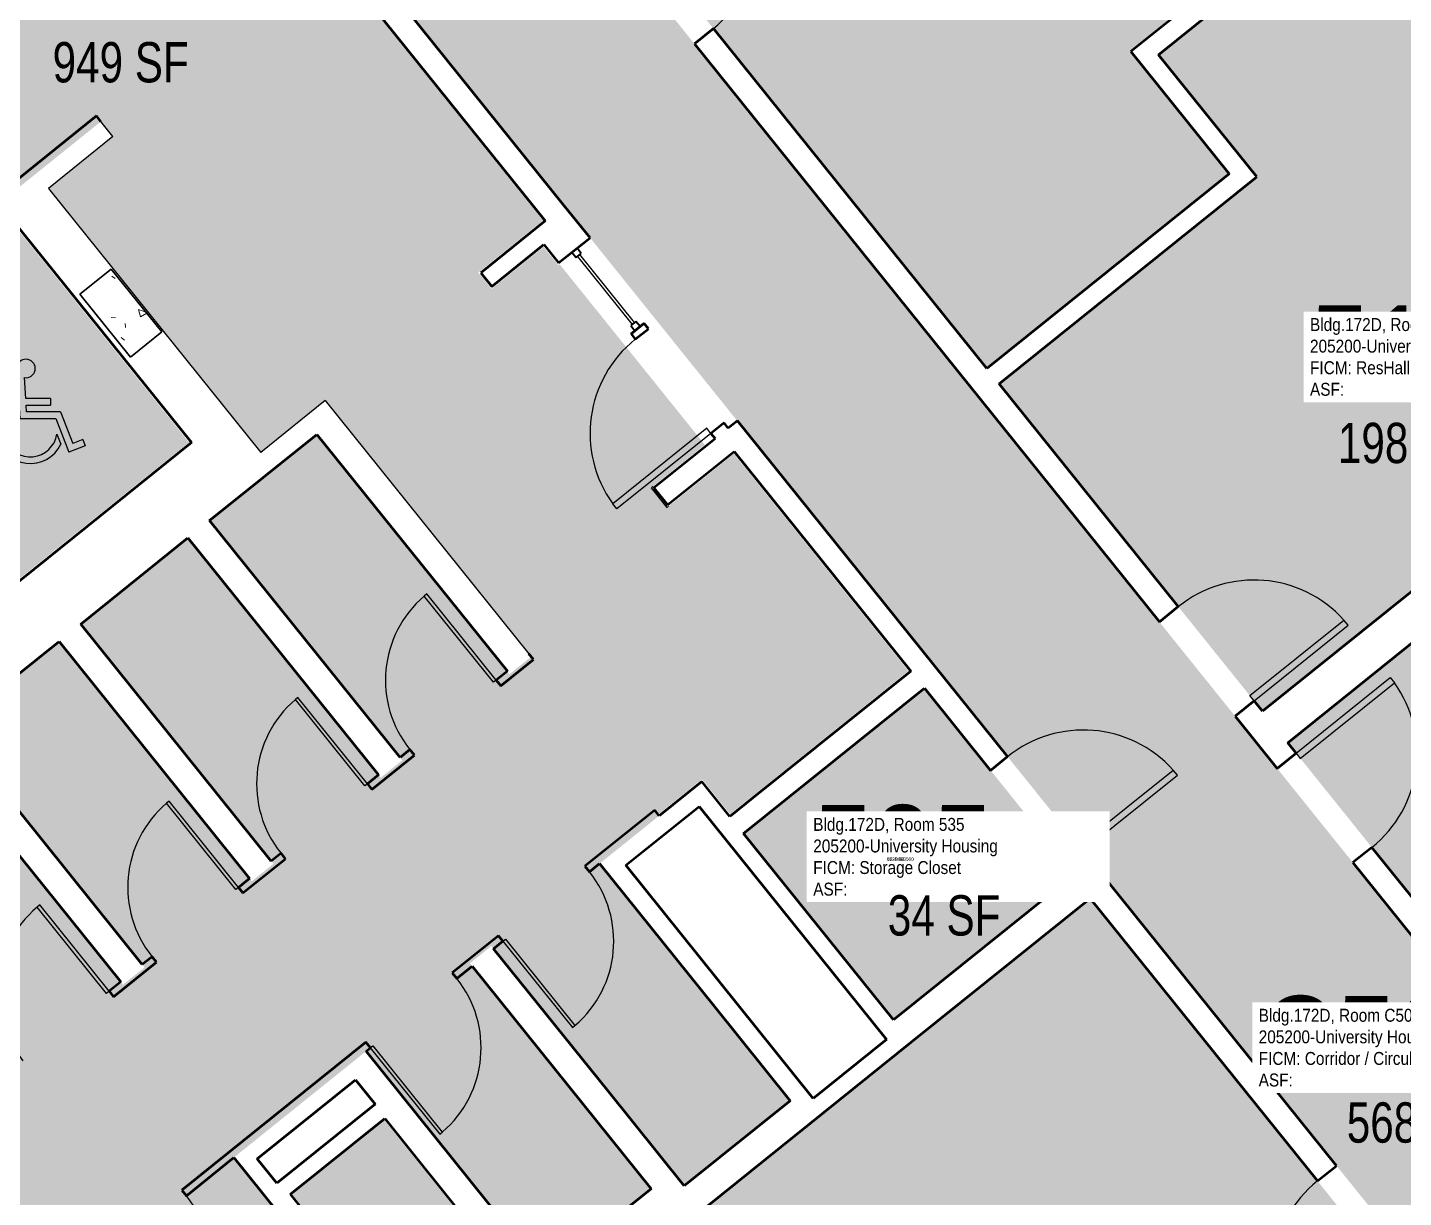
# Model space of a CAD drawing. Extents: x 69237155 to 69239788, y 27657308 to 27659623.
# Drawn here: x 69238760.2 to 69239170, y 27657978.9 to 27658327.5 of the extents above; entities that cross this region are included whole.
import ezdxf
from ezdxf.enums import TextEntityAlignment as Align

# ---------------------------------------------------------------- set-up
doc = ezdxf.new("R2010")
doc.units = 0
doc.header["$LTSCALE"] = 100
doc.header["$MEASUREMENT"] = 0
doc.layers.get('0').update_dxf_attribs({"linetype": 'CONTINUOUS'})
for name, color, linetype in [('A-COLS', 5, 'CONTINUOUS'), ('A-DOOR', 2, 'CONTINUOUS'), ('A-GLAZ', 1, 'CONTINUOUS'), ('A-IDEN-ICON', 4, 'CONTINUOUS'), ('A-IDEN-RNUM', 7, 'CONTINUOUS'), ('A-IDEN-SNUM', 4, 'CONTINUOUS'), ('A-IDEN-VNUM', 4, 'CONTINUOUS'), ('A-WALL', 5, 'CONTINUOUS'), ('AREA-TEXT', 3, 'CONTINUOUS'), ('Rooms-Category-Color', 7, 'CONTINUOUS'), ('Rooms-College-Color', 7, 'CONTINUOUS'), ('Rooms-Department-Color', 7, 'CONTINUOUS'), ('Rooms-Division-Color', 7, 'CONTINUOUS'), ('Rooms-Information', 7, 'CONTINUOUS')]:
    doc.layers.add(name, color=color, linetype=linetype)
doc.styles.add('CP_AREA', font='arial.ttf', dxfattribs={"height": 15})
doc.styles.add('CP_ROOMSNUMBER', font='arial.ttf', dxfattribs={"height": 1})
doc.styles.add('CP_ROOMVNUMBER', font='arial.ttf', dxfattribs={"width": 0.85, "height": 0.075})

# ---------------------------------------------------------------- blocks, each defined once
blk = doc.blocks.new('08_Single-Flush - 08 Door_Single-Flush  3_-0_ x 7_-0_-5934602-LEVEL 5')
at = {"layer": 'A-DOOR', "color": 7}
for p, q in [((16, -3.62), (16, -39.57)), ((18, -3.62), (16, -3.62)), ((18, -3.62), (18, -39.57)), ((18, -39.57), (16, -39.57))]:
    blk.add_line(p, q, dxfattribs=at)
at = {"layer": 'A-DOOR', "lineweight": 25}
blk.add_arc((18, -3.62), 36, 180, 266.8153, dxfattribs=at)
blk = doc.blocks.new('08_Single-Flush - 08 Door_Single-Flush  3_-0_ x 7_-0_-5934603-LEVEL 5')
at = {"layer": 'A-DOOR', "color": 7}
for p, q in [((16, 3.62), (16, 39.57)), ((18, 39.57), (16, 39.57)), ((18, 3.62), (18, 39.57)), ((18, 3.62), (16, 3.62))]:
    blk.add_line(p, q, dxfattribs=at)
at = {"layer": 'A-DOOR', "lineweight": 25}
blk.add_arc((18, 3.62), 36, 93.1847, 180, dxfattribs=at)
blk = doc.blocks.new('08_Single-Flush - 08 Door_Single-Flush  3_-0_ x 7_-0_ - 45 MIN-2697103-LEVEL 5')
at = {"layer": 'A-DOOR', "color": 7}
for p, q in [((16, 3.25), (16, 39.19)), ((18, 39.19), (16, 39.19)), ((18, 3.25), (18, 39.19)), ((18, 3.25), (16, 3.25))]:
    blk.add_line(p, q, dxfattribs=at)
at = {"layer": 'A-DOOR', "lineweight": 25}
blk.add_arc((18, 3.25), 36, 93.1847, 180, dxfattribs=at)
blk = doc.blocks.new('Panel Door - Panel Door_2_-9_ x 7_-8_-5160505-LEVEL 5')
at = {"layer": 'A-DOOR', "color": 7}
for p, q in [((15.5, 1.06), (15.5, 34.05)), ((16.5, 34.05), (15.5, 34.05)), ((16.5, 1.06), (16.5, 34.05)), ((16.5, 1.06), (15.5, 1.06))]:
    blk.add_line(p, q, dxfattribs=at)
at = {"layer": 'A-DOOR', "lineweight": 25}
blk.add_arc((16.5, 1.06), 33, 91.7365, 180, dxfattribs=at)
blk = doc.blocks.new('Panel Door2 - Panel Door_3_-2_ x 7_-8_-5162429-LEVEL 5')
at = {"layer": 'A-DOOR', "color": 7}
for p, q in [((18, 1.06), (18, 39.05)), ((19, 39.05), (18, 39.05)), ((19, 1.06), (19, 39.05)), ((19, 1.06), (18, 1.06))]:
    blk.add_line(p, q, dxfattribs=at)
at = {"layer": 'A-DOOR', "lineweight": 25}
blk.add_arc((19, 1.06), 38, 91.508, 180, dxfattribs=at)
blk = doc.blocks.new('08_Single-Flush - 08 Door_Single-Flush  3_-0_ x 7_-0_-3926541-LEVEL 5')
at = {"layer": 'A-DOOR', "color": 7}
for p, q in [((16, -2.5), (16, -38.44)), ((18, -2.5), (16, -2.5)), ((18, -2.5), (18, -38.44)), ((18, -38.44), (16, -38.44))]:
    blk.add_line(p, q, dxfattribs=at)
at = {"layer": 'A-DOOR', "lineweight": 25}
blk.add_arc((18, -2.5), 36, 180, 266.8153, dxfattribs=at)
blk = doc.blocks.new('CPHC')
for p, q in [((5.49, 8), (5.01, 15.77)), ((6.31, 11), (6.12, 14.1)), ((4.7, 9.57), (4.63, 10.7)), ((10, 11), (6.31, 11)), ((10, 11), (10, 10)), ((6.37, 10), (10, 10)), ((6.43, 9), (6.37, 10)), ((11.48, 9), (6.43, 9)), ((11.48, 9), (13.31, 4.28)), ((5.49, 8), (10.79, 8)), ((10.79, 8), (12.74, 2.99)), ((10.95, 5.66), (11.53, 4.17)), ((14.82, 4.87), (13.31, 4.28)), ((14.82, 4.87), (15.18, 3.93)), ((15.18, 3.93), (12.74, 2.99))]:
    blk.add_line(p, q)
for centre, radius, start, end in [((6.35, 15.46), 1.38, 260.2584, 166.6451), ((7, 6.3), 5, 118.3454, 334.8586), ((7, 6.3), 4, 125.1719, 350.8537)]:
    blk.add_arc(centre, radius, start, end)

msp = doc.modelspace()

# ---------------------------------------------------------------- hatches: boundary and pattern name
at = {"layer": 'A-COLS', "lineweight": 5}
h = msp.add_hatch(dxfattribs=at)
h.set_pattern_fill('FP_33', color=256, angle=-141.2064, style=0, pattern_type=2)
h.set_pattern_definition([(8.7926, (69237985.664, 27658391.618), (19.1336, -19.9578), [2.88, -31.68]), (313.7926, (69237985.664, 27658391.618), (15.0203, 25.2404), [2.304, -25.344]), (59.2446, (69237987.258, 27658389.955), (34.1538, 5.2826), [2.448, -26.924]), (4.9766, (69237990.722, 27658397.396), (26.6444, -31.7804), [4.32, -47.52]), (55.4286, (69237992.943, 27658394.75), (51.6444, 4.4975), [3.671, -40.386]), (309.9766, (69237990.722, 27658397.396), (51.6446, 4.4973), [3.456, -38.016]), (339.7926, (69237992.347, 27658393.422), (7.05886, -26.73164), [2.88, -31.68]), (284.7926, (69237992.347, 27658393.422), (25.3738, 14.7938), [2.304, -25.344]), (30.2446, (69237992.935, 27658391.194), (32.43265, -11.9379), [2.448, -26.924]), (356.2926, (69237985.664, 27658391.618), (8.7723, 9.30925), [1.267, -23.77, 1.267, -24.461, -25.44]), (356.2926, (69237985.664, 27658391.618), (8.7723, 9.30925), [-50.765, 1.267, -24.173]), (326.2926, (69237985.664, 27658391.618), (17.5771, 4.73931), [1.267, -13.402, 1.267, -23.194, -9.696]), (326.2926, (69237985.664, 27658391.618), (17.5771, 4.73931), [-39.13, 1.267, -8.429]), (286.2926, (69237979.221, 27658397.259), (14.85177, -14.15592), [1.267, -8.333, 1.267, -28.685, -39.744]), (286.2926, (69237979.221, 27658397.259), (14.85177, -14.15592), [-39.552, 1.267, -38.477]), (276.2926, (69237976.332, 27658399.789), (19.38083, -11.8612), [1.267, -11.213, 1.267, -18.624, -28.224]), (276.2926, (69237976.332, 27658399.789), (19.38083, -11.8612), [-32.371, 1.267, -26.957])])
h.paths.add_polyline_path([(69238790.85, 27658229.26), (69238800.2, 27658236.78), (69238785.17, 27658255.49), (69238775.81, 27658247.97), (69238780.2, 27658242.51)], flags=0)
at = {"layer": 'Rooms-Category-Color', "true_color": 0xadadad}
for points in [[(69239572.1, 27657555.24), (69239574.29, 27657557), (69239518.15, 27657626.85), (69239434.3, 27657731.16), (69239326, 27657865.88), (69239322.04, 27657870.81), (69239238.22, 27657975.07), (69239126.13, 27658114.51), (69239042.12, 27658219.02), (69238933.79, 27658353.78), (69238929.83, 27658358.71), (69238835.31, 27658476.3), (69238832.61, 27658479.66), (69238832.61, 27658479.66), (69238784.64, 27658539.33), (69238778.04, 27658547.54), (69238726.67, 27658611.45), (69238679.62, 27658573.62), (69238751.24, 27658484.51), (69238754.73, 27658480.18), (69238754.68, 27658480.14), (69238819.85, 27658399.06), (69238848.72, 27658363.15), (69238920.07, 27658274.38), (69238920.07, 27658274.38), (69238928.1, 27658264.39), (69238971.25, 27658210.71), (69238971.61, 27658210.27), (69238973.69, 27658207.77), (69239030.39, 27658137.24), (69239077.03, 27658079.22), (69239079.1, 27658076.63), (69239079.73, 27658075.85), (69239176.95, 27657954.9), (69239275.39, 27657832.43), (69239471.26, 27657588.76), (69239475.05, 27657584.05), (69239511.34, 27657538.91), (69239511.31, 27657538.89), (69239517.05, 27657531.74), (69239527.18, 27657519.14), (69239527.69, 27657519.54)], [(69238751.33, 27658274.73), (69238782.07, 27658299.44), (69238785.67, 27658294.96), (69238766.48, 27658279.53), (69238826.74, 27658204.56), (69238829.72, 27658200.86), (69238848.91, 27658216.29), (69238910.23, 27658140), (69238903.8, 27658134.83), (69238868.95, 27658178.19), (69238846.4, 27658206.25), (69238828.74, 27658192.06), (69238827.84, 27658191.33), (69238814.44, 27658180.56), (69238837, 27658152.5), (69238871.85, 27658109.14), (69238865.42, 27658103.97), (69238830.57, 27658147.33), (69238808.01, 27658175.39), (69238776.06, 27658149.7), (69238798.61, 27658121.64), (69238833.46, 27658078.29), (69238827.03, 27658073.12), (69238792.18, 27658116.48), (69238769.62, 27658144.53), (69238737.67, 27658118.85), (69238760.22, 27658090.79), (69238795.07, 27658047.43), (69238788.64, 27658042.26), (69238753.79, 27658085.62), (69238731.24, 27658113.68), (69238699.28, 27658087.99), (69238721.84, 27658059.93), (69238756.03, 27658017.41), (69238736.8, 27658001.95), (69238774.9, 27657954.56), (69238774.9, 27657954.56), (69238828.88, 27657887.4), (69238879.1, 27657927.76), (69238907.94, 27657950.95), (69238866.59, 27658002.39), (69238838.53, 27657979.83), (69238853.57, 27657961.13), (69238848.7, 27657957.21), (69238821.69, 27657990.81), (69238861.05, 27658022.44), (69238891.82, 27657984.17), (69238891.82, 27657984.17), (69238914.37, 27657956.11), (69238945.94, 27657981.49), (69238923.38, 27658009.55), (69238891.95, 27658048.65), (69238898.38, 27658053.81), (69238933.27, 27658010.41), (69238933.27, 27658010.41), (69238955.83, 27657982.35), (69238987.39, 27658007.72), (69238964.83, 27658035.78), (69238964.84, 27658035.78), (69238930.61, 27658078.36), (69238948.35, 27658092.61), (69238948.03, 27658093), (69238961.09, 27658103.5), (69238969.46, 27658093.08), (69239022.58, 27658135.77), (69238970.59, 27658200.47), (69238950.73, 27658184.5), (69238946.03, 27658190.35), (69238961.94, 27658203.14), (69238918.71, 27658256.92), (69238918.32, 27658256.61), (69238913.93, 27658262.07), (69238898.41, 27658249.59), (69238894.49, 27658254.46), (69238913.76, 27658269.96), (69238850.26, 27658348.96), (69238831.03, 27658333.5), (69238827.12, 27658338.37), (69238846.69, 27658354.1), (69238810.58, 27658399.02), (69238791.16, 27658383.41), (69238787.56, 27658387.89), (69238787.37, 27658387.73), (69238787.25, 27658388.28), (69238806.33, 27658403.61), (69238748.84, 27658475.13), (69238729.57, 27658459.63), (69238725.92, 27658464.08), (69238725.97, 27658464.11), (69238746.22, 27658480.39), (69238682.04, 27658560.23), (69238615.47, 27658506.71), (69238633.04, 27658484.85), (69238683.24, 27658422.39), (69238664.05, 27658406.96), (69238720.2, 27658337.11), (69238739.39, 27658352.54), (69238743.31, 27658347.67), (69238712.59, 27658322.97), (69238710.94, 27658325.02), (69238655.73, 27658393.71), (69238627.67, 27658371.15), (69238685.19, 27658299.59), (69238680.32, 27658295.68), (69238622.8, 27658367.24), (69238589.68, 27658340.61), (69238647.2, 27658269.05), (69238642.33, 27658265.13), (69238584.81, 27658336.69), (69238551.68, 27658310.07), (69238609.2, 27658238.51), (69238604.33, 27658234.59), (69238546.81, 27658306.15), (69238513.69, 27658279.53), (69238571.21, 27658207.97), (69238571.21, 27658207.97), (69238608.64, 27658161.4), (69238608.64, 27658161.4), (69238666.28, 27658089.68), (69238699.41, 27658116.31), (69238641.77, 27658188.02), (69238646.64, 27658191.94), (69238704.28, 27658120.23), (69238737.4, 27658146.85), (69238679.76, 27658218.56), (69238684.63, 27658222.48), (69238742.27, 27658150.77), (69238808.31, 27658203.85), (69238752.98, 27658272.69)]]:
    msp.add_hatch(color=253, dxfattribs=at).paths.add_polyline_path(points)
at = {"layer": 'Rooms-Category-Color', "true_color": 0x728ef3}
for points in [[(69239087.57, 27658481.73), (69239078.67, 27658474.58), (69239080.78, 27658471.94), (69239062.08, 27658456.9), (69239059.96, 27658459.54), (69238954.73, 27658374.95), (69238956.85, 27658372.32), (69238939.44, 27658358.33), (69239045.93, 27658225.86), (69239118.08, 27658283.85), (69239088.8, 27658320.27), (69239166.9, 27658383.04)], [(69239269.57, 27658237.51), (69239278.26, 27658244.5), (69239170.58, 27658378.46), (69239097.06, 27658319.37), (69239126.34, 27658282.95), (69239049.61, 27658221.28), (69239128.02, 27658123.73), (69239269.57, 27658237.51)], [(69239285.78, 27658235.15), (69239277.09, 27658228.16), (69239277.09, 27658228.16), (69239135.54, 27658114.38), (69239242.03, 27657981.9), (69239314.17, 27658039.89), (69239285.29, 27658075.82), (69239363.39, 27658138.6)], [(69239018.1, 27658031.77), (69239072, 27658075.09), (69239027.36, 27658130.63), (69238973.46, 27658087.31)], [(69239018.71, 27657831.47), (69239169.46, 27657952.65), (69239076.74, 27658068), (69239023.48, 27658025.19), (69239023.43, 27658025.15), (69239021.38, 27658023.5), (69238995.47, 27658002.67), (69238953.76, 27657969.14), (69238954.19, 27657968.61), (69238935.48, 27657953.57), (69238935.05, 27657954.1), (69238925.99, 27657946.82)]]:
    msp.add_hatch(color=171, dxfattribs=at).paths.add_polyline_path(points)
at = {"layer": 'Rooms-College-Color', "true_color": 0xadadad}
for points in [[(69239572.1, 27657555.24), (69239574.29, 27657557), (69239518.15, 27657626.85), (69239434.3, 27657731.16), (69239326, 27657865.88), (69239322.04, 27657870.81), (69239238.22, 27657975.07), (69239126.13, 27658114.51), (69239042.12, 27658219.02), (69238933.79, 27658353.78), (69238929.83, 27658358.71), (69238835.31, 27658476.3), (69238832.61, 27658479.66), (69238832.61, 27658479.66), (69238784.64, 27658539.33), (69238778.04, 27658547.54), (69238726.67, 27658611.45), (69238679.62, 27658573.62), (69238751.24, 27658484.51), (69238754.73, 27658480.18), (69238754.68, 27658480.14), (69238819.85, 27658399.06), (69238848.72, 27658363.15), (69238920.07, 27658274.38), (69238920.07, 27658274.38), (69238928.1, 27658264.39), (69238971.25, 27658210.71), (69238971.61, 27658210.27), (69238973.69, 27658207.77), (69239030.39, 27658137.24), (69239077.03, 27658079.22), (69239079.1, 27658076.63), (69239079.73, 27658075.85), (69239176.95, 27657954.9), (69239275.39, 27657832.43), (69239471.26, 27657588.76), (69239475.05, 27657584.05), (69239511.34, 27657538.91), (69239511.31, 27657538.89), (69239517.05, 27657531.74), (69239527.18, 27657519.14), (69239527.69, 27657519.54)], [(69238751.33, 27658274.73), (69238782.07, 27658299.44), (69238785.67, 27658294.96), (69238766.48, 27658279.53), (69238826.74, 27658204.56), (69238829.72, 27658200.86), (69238848.91, 27658216.29), (69238910.23, 27658140), (69238903.8, 27658134.83), (69238868.95, 27658178.19), (69238846.4, 27658206.25), (69238828.74, 27658192.06), (69238827.84, 27658191.33), (69238814.44, 27658180.56), (69238837, 27658152.5), (69238871.85, 27658109.14), (69238865.42, 27658103.97), (69238830.57, 27658147.33), (69238808.01, 27658175.39), (69238776.06, 27658149.7), (69238798.61, 27658121.64), (69238833.46, 27658078.29), (69238827.03, 27658073.12), (69238792.18, 27658116.48), (69238769.62, 27658144.53), (69238737.67, 27658118.85), (69238760.22, 27658090.79), (69238795.07, 27658047.43), (69238788.64, 27658042.26), (69238753.79, 27658085.62), (69238731.24, 27658113.68), (69238699.28, 27658087.99), (69238721.84, 27658059.93), (69238756.03, 27658017.41), (69238736.8, 27658001.95), (69238774.9, 27657954.56), (69238774.9, 27657954.56), (69238828.88, 27657887.4), (69238879.1, 27657927.76), (69238907.94, 27657950.95), (69238866.59, 27658002.39), (69238838.53, 27657979.83), (69238853.57, 27657961.13), (69238848.7, 27657957.21), (69238821.69, 27657990.81), (69238861.05, 27658022.44), (69238891.82, 27657984.17), (69238891.82, 27657984.17), (69238914.37, 27657956.11), (69238945.94, 27657981.49), (69238923.38, 27658009.55), (69238891.95, 27658048.65), (69238898.38, 27658053.81), (69238933.27, 27658010.41), (69238933.27, 27658010.41), (69238955.83, 27657982.35), (69238987.39, 27658007.72), (69238964.83, 27658035.78), (69238964.84, 27658035.78), (69238930.61, 27658078.36), (69238948.35, 27658092.61), (69238948.03, 27658093), (69238961.09, 27658103.5), (69238969.46, 27658093.08), (69239022.58, 27658135.77), (69238970.59, 27658200.47), (69238950.73, 27658184.5), (69238946.03, 27658190.35), (69238961.94, 27658203.14), (69238918.71, 27658256.92), (69238918.32, 27658256.61), (69238913.93, 27658262.07), (69238898.41, 27658249.59), (69238894.49, 27658254.46), (69238913.76, 27658269.96), (69238850.26, 27658348.96), (69238831.03, 27658333.5), (69238827.12, 27658338.37), (69238846.69, 27658354.1), (69238810.58, 27658399.02), (69238791.16, 27658383.41), (69238787.56, 27658387.89), (69238787.37, 27658387.73), (69238787.25, 27658388.28), (69238806.33, 27658403.61), (69238748.84, 27658475.13), (69238729.57, 27658459.63), (69238725.92, 27658464.08), (69238725.97, 27658464.11), (69238746.22, 27658480.39), (69238682.04, 27658560.23), (69238615.47, 27658506.71), (69238633.04, 27658484.85), (69238683.24, 27658422.39), (69238664.05, 27658406.96), (69238720.2, 27658337.11), (69238739.39, 27658352.54), (69238743.31, 27658347.67), (69238712.59, 27658322.97), (69238710.94, 27658325.02), (69238655.73, 27658393.71), (69238627.67, 27658371.15), (69238685.19, 27658299.59), (69238680.32, 27658295.68), (69238622.8, 27658367.24), (69238589.68, 27658340.61), (69238647.2, 27658269.05), (69238642.33, 27658265.13), (69238584.81, 27658336.69), (69238551.68, 27658310.07), (69238609.2, 27658238.51), (69238604.33, 27658234.59), (69238546.81, 27658306.15), (69238513.69, 27658279.53), (69238571.21, 27658207.97), (69238571.21, 27658207.97), (69238608.64, 27658161.4), (69238608.64, 27658161.4), (69238666.28, 27658089.68), (69238699.41, 27658116.31), (69238641.77, 27658188.02), (69238646.64, 27658191.94), (69238704.28, 27658120.23), (69238737.4, 27658146.85), (69238679.76, 27658218.56), (69238684.63, 27658222.48), (69238742.27, 27658150.77), (69238808.31, 27658203.85), (69238752.98, 27658272.69)], [(69239087.57, 27658481.73), (69239078.67, 27658474.58), (69239080.78, 27658471.94), (69239062.08, 27658456.9), (69239059.96, 27658459.54), (69238954.73, 27658374.95), (69238956.85, 27658372.32), (69238939.44, 27658358.33), (69239045.93, 27658225.86), (69239118.08, 27658283.85), (69239088.8, 27658320.27), (69239166.9, 27658383.04)], [(69239269.57, 27658237.51), (69239278.26, 27658244.5), (69239170.58, 27658378.46), (69239097.06, 27658319.37), (69239126.34, 27658282.95), (69239049.61, 27658221.28), (69239128.02, 27658123.73), (69239269.57, 27658237.51)], [(69239285.78, 27658235.15), (69239277.09, 27658228.16), (69239277.09, 27658228.16), (69239135.54, 27658114.38), (69239242.03, 27657981.9), (69239314.17, 27658039.89), (69239285.29, 27658075.82), (69239363.39, 27658138.6)], [(69239018.1, 27658031.77), (69239072, 27658075.09), (69239027.36, 27658130.63), (69238973.46, 27658087.31)], [(69239018.71, 27657831.47), (69239169.46, 27657952.65), (69239076.74, 27658068), (69239023.48, 27658025.19), (69239023.43, 27658025.15), (69239021.38, 27658023.5), (69238995.47, 27658002.67), (69238953.76, 27657969.14), (69238954.19, 27657968.61), (69238935.48, 27657953.57), (69238935.05, 27657954.1), (69238925.99, 27657946.82)]]:
    msp.add_hatch(color=253, dxfattribs=at).paths.add_polyline_path(points)
at = {"layer": 'Rooms-Department-Color', "true_color": 0xacacac}
for points in [[(69239572.1, 27657555.24), (69239574.29, 27657557), (69239518.15, 27657626.85), (69239434.3, 27657731.16), (69239326, 27657865.88), (69239322.04, 27657870.81), (69239238.22, 27657975.07), (69239126.13, 27658114.51), (69239042.12, 27658219.02), (69238933.79, 27658353.78), (69238929.83, 27658358.71), (69238835.31, 27658476.3), (69238832.61, 27658479.66), (69238832.61, 27658479.66), (69238784.64, 27658539.33), (69238778.04, 27658547.54), (69238726.67, 27658611.45), (69238679.62, 27658573.62), (69238751.24, 27658484.51), (69238754.73, 27658480.18), (69238754.68, 27658480.14), (69238819.85, 27658399.06), (69238848.72, 27658363.15), (69238920.07, 27658274.38), (69238920.07, 27658274.38), (69238928.1, 27658264.39), (69238971.25, 27658210.71), (69238971.61, 27658210.27), (69238973.69, 27658207.77), (69239030.39, 27658137.24), (69239077.03, 27658079.22), (69239079.1, 27658076.63), (69239079.73, 27658075.85), (69239176.95, 27657954.9), (69239275.39, 27657832.43), (69239471.26, 27657588.76), (69239475.05, 27657584.05), (69239511.34, 27657538.91), (69239511.31, 27657538.89), (69239517.05, 27657531.74), (69239527.18, 27657519.14), (69239527.69, 27657519.54)], [(69238751.33, 27658274.73), (69238782.07, 27658299.44), (69238785.67, 27658294.96), (69238766.48, 27658279.53), (69238826.74, 27658204.56), (69238829.72, 27658200.86), (69238848.91, 27658216.29), (69238910.23, 27658140), (69238903.8, 27658134.83), (69238868.95, 27658178.19), (69238846.4, 27658206.25), (69238828.74, 27658192.06), (69238827.84, 27658191.33), (69238814.44, 27658180.56), (69238837, 27658152.5), (69238871.85, 27658109.14), (69238865.42, 27658103.97), (69238830.57, 27658147.33), (69238808.01, 27658175.39), (69238776.06, 27658149.7), (69238798.61, 27658121.64), (69238833.46, 27658078.29), (69238827.03, 27658073.12), (69238792.18, 27658116.48), (69238769.62, 27658144.53), (69238737.67, 27658118.85), (69238760.22, 27658090.79), (69238795.07, 27658047.43), (69238788.64, 27658042.26), (69238753.79, 27658085.62), (69238731.24, 27658113.68), (69238699.28, 27658087.99), (69238721.84, 27658059.93), (69238756.03, 27658017.41), (69238736.8, 27658001.95), (69238774.9, 27657954.56), (69238774.9, 27657954.56), (69238828.88, 27657887.4), (69238879.1, 27657927.76), (69238907.94, 27657950.95), (69238866.59, 27658002.39), (69238838.53, 27657979.83), (69238853.57, 27657961.13), (69238848.7, 27657957.21), (69238821.69, 27657990.81), (69238861.05, 27658022.44), (69238891.82, 27657984.17), (69238891.82, 27657984.17), (69238914.37, 27657956.11), (69238945.94, 27657981.49), (69238923.38, 27658009.55), (69238891.95, 27658048.65), (69238898.38, 27658053.81), (69238933.27, 27658010.41), (69238933.27, 27658010.41), (69238955.83, 27657982.35), (69238987.39, 27658007.72), (69238964.83, 27658035.78), (69238964.84, 27658035.78), (69238930.61, 27658078.36), (69238948.35, 27658092.61), (69238948.03, 27658093), (69238961.09, 27658103.5), (69238969.46, 27658093.08), (69239022.58, 27658135.77), (69238970.59, 27658200.47), (69238950.73, 27658184.5), (69238946.03, 27658190.35), (69238961.94, 27658203.14), (69238918.71, 27658256.92), (69238918.32, 27658256.61), (69238913.93, 27658262.07), (69238898.41, 27658249.59), (69238894.49, 27658254.46), (69238913.76, 27658269.96), (69238850.26, 27658348.96), (69238831.03, 27658333.5), (69238827.12, 27658338.37), (69238846.69, 27658354.1), (69238810.58, 27658399.02), (69238791.16, 27658383.41), (69238787.56, 27658387.89), (69238787.37, 27658387.73), (69238787.25, 27658388.28), (69238806.33, 27658403.61), (69238748.84, 27658475.13), (69238729.57, 27658459.63), (69238725.92, 27658464.08), (69238725.97, 27658464.11), (69238746.22, 27658480.39), (69238682.04, 27658560.23), (69238615.47, 27658506.71), (69238633.04, 27658484.85), (69238683.24, 27658422.39), (69238664.05, 27658406.96), (69238720.2, 27658337.11), (69238739.39, 27658352.54), (69238743.31, 27658347.67), (69238712.59, 27658322.97), (69238710.94, 27658325.02), (69238655.73, 27658393.71), (69238627.67, 27658371.15), (69238685.19, 27658299.59), (69238680.32, 27658295.68), (69238622.8, 27658367.24), (69238589.68, 27658340.61), (69238647.2, 27658269.05), (69238642.33, 27658265.13), (69238584.81, 27658336.69), (69238551.68, 27658310.07), (69238609.2, 27658238.51), (69238604.33, 27658234.59), (69238546.81, 27658306.15), (69238513.69, 27658279.53), (69238571.21, 27658207.97), (69238571.21, 27658207.97), (69238608.64, 27658161.4), (69238608.64, 27658161.4), (69238666.28, 27658089.68), (69238699.41, 27658116.31), (69238641.77, 27658188.02), (69238646.64, 27658191.94), (69238704.28, 27658120.23), (69238737.4, 27658146.85), (69238679.76, 27658218.56), (69238684.63, 27658222.48), (69238742.27, 27658150.77), (69238808.31, 27658203.85), (69238752.98, 27658272.69)]]:
    msp.add_hatch(color=253, dxfattribs=at).paths.add_polyline_path(points)
at = {"layer": 'Rooms-Department-Color', "true_color": 0x604aed}
for points in [[(69239087.57, 27658481.73), (69239078.67, 27658474.58), (69239080.78, 27658471.94), (69239062.08, 27658456.9), (69239059.96, 27658459.54), (69238954.73, 27658374.95), (69238956.85, 27658372.32), (69238939.44, 27658358.33), (69239045.93, 27658225.86), (69239118.08, 27658283.85), (69239088.8, 27658320.27), (69239166.9, 27658383.04)], [(69239269.57, 27658237.51), (69239278.26, 27658244.5), (69239170.58, 27658378.46), (69239097.06, 27658319.37), (69239126.34, 27658282.95), (69239049.61, 27658221.28), (69239128.02, 27658123.73), (69239269.57, 27658237.51)], [(69239285.78, 27658235.15), (69239277.09, 27658228.16), (69239277.09, 27658228.16), (69239135.54, 27658114.38), (69239242.03, 27657981.9), (69239314.17, 27658039.89), (69239285.29, 27658075.82), (69239363.39, 27658138.6)], [(69239018.1, 27658031.77), (69239072, 27658075.09), (69239027.36, 27658130.63), (69238973.46, 27658087.31)], [(69239018.71, 27657831.47), (69239169.46, 27657952.65), (69239076.74, 27658068), (69239023.48, 27658025.19), (69239023.43, 27658025.15), (69239021.38, 27658023.5), (69238995.47, 27658002.67), (69238953.76, 27657969.14), (69238954.19, 27657968.61), (69238935.48, 27657953.57), (69238935.05, 27657954.1), (69238925.99, 27657946.82)]]:
    msp.add_hatch(color=173, dxfattribs=at).paths.add_polyline_path(points)
at = {"layer": 'Rooms-Division-Color', "true_color": 0xadadad}
for points in [[(69239572.1, 27657555.24), (69239574.29, 27657557), (69239518.15, 27657626.85), (69239434.3, 27657731.16), (69239326, 27657865.88), (69239322.04, 27657870.81), (69239238.22, 27657975.07), (69239126.13, 27658114.51), (69239042.12, 27658219.02), (69238933.79, 27658353.78), (69238929.83, 27658358.71), (69238835.31, 27658476.3), (69238832.61, 27658479.66), (69238832.61, 27658479.66), (69238784.64, 27658539.33), (69238778.04, 27658547.54), (69238726.67, 27658611.45), (69238679.62, 27658573.62), (69238751.24, 27658484.51), (69238754.73, 27658480.18), (69238754.68, 27658480.14), (69238819.85, 27658399.06), (69238848.72, 27658363.15), (69238920.07, 27658274.38), (69238920.07, 27658274.38), (69238928.1, 27658264.39), (69238971.25, 27658210.71), (69238971.61, 27658210.27), (69238973.69, 27658207.77), (69239030.39, 27658137.24), (69239077.03, 27658079.22), (69239079.1, 27658076.63), (69239079.73, 27658075.85), (69239176.95, 27657954.9), (69239275.39, 27657832.43), (69239471.26, 27657588.76), (69239475.05, 27657584.05), (69239511.34, 27657538.91), (69239511.31, 27657538.89), (69239517.05, 27657531.74), (69239527.18, 27657519.14), (69239527.69, 27657519.54)], [(69238751.33, 27658274.73), (69238782.07, 27658299.44), (69238785.67, 27658294.96), (69238766.48, 27658279.53), (69238826.74, 27658204.56), (69238829.72, 27658200.86), (69238848.91, 27658216.29), (69238910.23, 27658140), (69238903.8, 27658134.83), (69238868.95, 27658178.19), (69238846.4, 27658206.25), (69238828.74, 27658192.06), (69238827.84, 27658191.33), (69238814.44, 27658180.56), (69238837, 27658152.5), (69238871.85, 27658109.14), (69238865.42, 27658103.97), (69238830.57, 27658147.33), (69238808.01, 27658175.39), (69238776.06, 27658149.7), (69238798.61, 27658121.64), (69238833.46, 27658078.29), (69238827.03, 27658073.12), (69238792.18, 27658116.48), (69238769.62, 27658144.53), (69238737.67, 27658118.85), (69238760.22, 27658090.79), (69238795.07, 27658047.43), (69238788.64, 27658042.26), (69238753.79, 27658085.62), (69238731.24, 27658113.68), (69238699.28, 27658087.99), (69238721.84, 27658059.93), (69238756.03, 27658017.41), (69238736.8, 27658001.95), (69238774.9, 27657954.56), (69238774.9, 27657954.56), (69238828.88, 27657887.4), (69238879.1, 27657927.76), (69238907.94, 27657950.95), (69238866.59, 27658002.39), (69238838.53, 27657979.83), (69238853.57, 27657961.13), (69238848.7, 27657957.21), (69238821.69, 27657990.81), (69238861.05, 27658022.44), (69238891.82, 27657984.17), (69238891.82, 27657984.17), (69238914.37, 27657956.11), (69238945.94, 27657981.49), (69238923.38, 27658009.55), (69238891.95, 27658048.65), (69238898.38, 27658053.81), (69238933.27, 27658010.41), (69238933.27, 27658010.41), (69238955.83, 27657982.35), (69238987.39, 27658007.72), (69238964.83, 27658035.78), (69238964.84, 27658035.78), (69238930.61, 27658078.36), (69238948.35, 27658092.61), (69238948.03, 27658093), (69238961.09, 27658103.5), (69238969.46, 27658093.08), (69239022.58, 27658135.77), (69238970.59, 27658200.47), (69238950.73, 27658184.5), (69238946.03, 27658190.35), (69238961.94, 27658203.14), (69238918.71, 27658256.92), (69238918.32, 27658256.61), (69238913.93, 27658262.07), (69238898.41, 27658249.59), (69238894.49, 27658254.46), (69238913.76, 27658269.96), (69238850.26, 27658348.96), (69238831.03, 27658333.5), (69238827.12, 27658338.37), (69238846.69, 27658354.1), (69238810.58, 27658399.02), (69238791.16, 27658383.41), (69238787.56, 27658387.89), (69238787.37, 27658387.73), (69238787.25, 27658388.28), (69238806.33, 27658403.61), (69238748.84, 27658475.13), (69238729.57, 27658459.63), (69238725.92, 27658464.08), (69238725.97, 27658464.11), (69238746.22, 27658480.39), (69238682.04, 27658560.23), (69238615.47, 27658506.71), (69238633.04, 27658484.85), (69238683.24, 27658422.39), (69238664.05, 27658406.96), (69238720.2, 27658337.11), (69238739.39, 27658352.54), (69238743.31, 27658347.67), (69238712.59, 27658322.97), (69238710.94, 27658325.02), (69238655.73, 27658393.71), (69238627.67, 27658371.15), (69238685.19, 27658299.59), (69238680.32, 27658295.68), (69238622.8, 27658367.24), (69238589.68, 27658340.61), (69238647.2, 27658269.05), (69238642.33, 27658265.13), (69238584.81, 27658336.69), (69238551.68, 27658310.07), (69238609.2, 27658238.51), (69238604.33, 27658234.59), (69238546.81, 27658306.15), (69238513.69, 27658279.53), (69238571.21, 27658207.97), (69238571.21, 27658207.97), (69238608.64, 27658161.4), (69238608.64, 27658161.4), (69238666.28, 27658089.68), (69238699.41, 27658116.31), (69238641.77, 27658188.02), (69238646.64, 27658191.94), (69238704.28, 27658120.23), (69238737.4, 27658146.85), (69238679.76, 27658218.56), (69238684.63, 27658222.48), (69238742.27, 27658150.77), (69238808.31, 27658203.85), (69238752.98, 27658272.69)]]:
    msp.add_hatch(color=253, dxfattribs=at).paths.add_polyline_path(points)
at = {"layer": 'Rooms-Division-Color', "true_color": 0x604aed}
for points in [[(69239087.57, 27658481.73), (69239078.67, 27658474.58), (69239080.78, 27658471.94), (69239062.08, 27658456.9), (69239059.96, 27658459.54), (69238954.73, 27658374.95), (69238956.85, 27658372.32), (69238939.44, 27658358.33), (69239045.93, 27658225.86), (69239118.08, 27658283.85), (69239088.8, 27658320.27), (69239166.9, 27658383.04)], [(69239269.57, 27658237.51), (69239278.26, 27658244.5), (69239170.58, 27658378.46), (69239097.06, 27658319.37), (69239126.34, 27658282.95), (69239049.61, 27658221.28), (69239128.02, 27658123.73), (69239269.57, 27658237.51)], [(69239285.78, 27658235.15), (69239277.09, 27658228.16), (69239277.09, 27658228.16), (69239135.54, 27658114.38), (69239242.03, 27657981.9), (69239314.17, 27658039.89), (69239285.29, 27658075.82), (69239363.39, 27658138.6)], [(69239018.1, 27658031.77), (69239072, 27658075.09), (69239027.36, 27658130.63), (69238973.46, 27658087.31)], [(69239018.71, 27657831.47), (69239169.46, 27657952.65), (69239076.74, 27658068), (69239023.48, 27658025.19), (69239023.43, 27658025.15), (69239021.38, 27658023.5), (69238995.47, 27658002.67), (69238953.76, 27657969.14), (69238954.19, 27657968.61), (69238935.48, 27657953.57), (69238935.05, 27657954.1), (69238925.99, 27657946.82)]]:
    msp.add_hatch(color=173, dxfattribs=at).paths.add_polyline_path(points)

# ---------------------------------------------------------------- linework, layer by layer
at = {"layer": 'A-COLS', "lineweight": 35}
for p, q in [((69238785.17, 27658255.49), (69238775.81, 27658247.97)), ((69238800.2, 27658236.78), (69238785.17, 27658255.49)), ((69238775.81, 27658247.97), (69238790.85, 27658229.26)), ((69238790.85, 27658229.26), (69238800.2, 27658236.78))]:
    msp.add_line(p, q, dxfattribs=at)
at = {"layer": 'A-GLAZ', "lineweight": 40, "extrusion": (0, 0, -1)}
for p, q in [((69238923.9, 27658261.73), (69238922.34, 27658260.48)), ((69238922.34, 27658260.48), (69238923.59, 27658258.92)), ((69238923.59, 27658258.92), (69238925.15, 27658260.18)), ((69238925.15, 27658260.18), (69238923.9, 27658261.73)), ((69238941.44, 27658239.91), (69238939.88, 27658238.66)), ((69238942.7, 27658238.35), (69238941.44, 27658239.91)), ((69238939.88, 27658238.66), (69238941.14, 27658237.1)), ((69238941.14, 27658237.1), (69238942.7, 27658238.35))]:
    msp.add_line(p, q, dxfattribs=at)
at = {"layer": 'A-GLAZ'}
for p, q in [((69238924.72, 27658259.82), (69238923.94, 27658259.2)), ((69238924.76, 27658259.86), (69238923.98, 27658259.24)), ((69238923.98, 27658259.24), (69238940.27, 27658238.97)), ((69238941.01, 27658239.56), (69238924.72, 27658259.82)), ((69238940.23, 27658238.93), (69238941.01, 27658239.56)), ((69238940.27, 27658238.97), (69238941.05, 27658239.6))]:
    msp.add_line(p, q, dxfattribs=at)
at = {"layer": 'A-WALL', "lineweight": 50}
for p, q in [((69238920.07, 27658274.38), (69238754.73, 27658480.18)), ((69239166.9, 27658383.04), (69239088.8, 27658320.27)), ((69239097.06, 27658319.37), (69239170.58, 27658378.46)), ((69238850.29, 27658349.62), (69238914.42, 27658269.84)), ((69238964.5, 27658327.15), (69238958.85, 27658322.61)), ((69239045.93, 27658225.86), (69238964.5, 27658327.15)), ((69238958.85, 27658322.61), (69239097.31, 27658150.37)), ((69239088.8, 27658320.27), (69239118.08, 27658283.85)), ((69239126.34, 27658282.95), (69239097.06, 27658319.37)), ((69238780.74, 27658301.1), (69238719.7, 27658252.03)), ((69238782.07, 27658299.44), (69238780.74, 27658301.1)), ((69239118.08, 27658283.85), (69239045.93, 27658225.86)), ((69239049.61, 27658221.28), (69239126.34, 27658282.95)), ((69238751.72, 27658275.05), (69238809.01, 27658203.78)), ((69238927.75, 27658264.83), (69238920.07, 27658274.38)), ((69238914.42, 27658269.84), (69238895.19, 27658254.39)), ((69238918.4, 27658257.31), (69238927.75, 27658264.83)), ((69238898.48, 27658250.29), (69238914.01, 27658262.77)), ((69238914.01, 27658262.77), (69238918.4, 27658257.31)), ((69238895.19, 27658254.39), (69238898.48, 27658250.29)), ((69239278.26, 27658244.5), (69239128.02, 27658123.73)), ((69238943.82, 27658239.25), (69238939.92, 27658236.12)), ((69238943.86, 27658239.29), (69238939.97, 27658236.16)), ((69238939.97, 27658236.16), (69238941.22, 27658234.6)), ((69238941.22, 27658234.6), (69238945.12, 27658237.73)), ((69238945.12, 27658237.73), (69238943.86, 27658239.29)), ((69239135.54, 27658114.38), (69239285.78, 27658235.15)), ((69239102.96, 27658154.91), (69239049.61, 27658221.28)), ((69238967.67, 27658209.67), (69238963.77, 27658206.54)), ((69238968.92, 27658208.11), (69238967.67, 27658209.67)), ((69238971.65, 27658210.31), (69238968.92, 27658208.11)), ((69239052.11, 27658110.22), (69238971.65, 27658210.31)), ((69238809.01, 27658203.78), (69238742.2, 27658150.07)), ((69238814.44, 27658180.56), (69238846.4, 27658206.25)), ((69238846.4, 27658206.25), (69238903.14, 27658135.66)), ((69238964.98, 27658204.94), (69238946.73, 27658190.27)), ((69238963.77, 27658206.54), (69238965.03, 27658204.98)), ((69238950.8, 27658185.21), (69238970.66, 27658201.17)), ((69238970.66, 27658201.17), (69239023.29, 27658135.7)), ((69238946.73, 27658190.27), (69238950.8, 27658185.21)), ((69238871.18, 27658109.97), (69238814.44, 27658180.56)), ((69238776.06, 27658149.7), (69238808.01, 27658175.39)), ((69238808.01, 27658175.39), (69238864.75, 27658104.8)), ((69239097.31, 27658150.37), (69239102.96, 27658154.91)), ((69238832.79, 27658079.12), (69238776.06, 27658149.7)), ((69238737.67, 27658118.85), (69238769.62, 27658144.53)), ((69238769.62, 27658144.53), (69238826.36, 27658073.95)), ((69238901.16, 27658131.34), (69238910.89, 27658139.17)), ((69238910.89, 27658139.17), (69238909.56, 27658140.82)), ((69238903.14, 27658135.66), (69238899.82, 27658133)), ((69238899.82, 27658133), (69238901.16, 27658131.34)), ((69239023.29, 27658135.7), (69238976.15, 27658097.81)), ((69238973.46, 27658087.31), (69239027.36, 27658130.63)), ((69239027.36, 27658130.63), (69239047.04, 27658106.14)), ((69239125.52, 27658126.85), (69239119.87, 27658122.31)), ((69239128.02, 27658123.73), (69239125.52, 27658126.85)), ((69239119.87, 27658122.31), (69239132.4, 27658106.72)), ((69238794.41, 27658048.26), (69238737.67, 27658118.85)), ((69238731.24, 27658113.68), (69238787.98, 27658043.09)), ((69239138.05, 27658111.26), (69239135.54, 27658114.38)), ((69238862.77, 27658100.48), (69238875.43, 27658110.66)), ((69238874.1, 27658112.32), (69238871.18, 27658109.97)), ((69238875.43, 27658110.66), (69238874.1, 27658112.32)), ((69239047.04, 27658106.14), (69239052.11, 27658110.22)), ((69239132.4, 27658106.72), (69239138.05, 27658111.26)), ((69238864.75, 27658104.8), (69238861.44, 27658102.14)), ((69238861.44, 27658102.14), (69238862.77, 27658100.48)), ((69238961.01, 27658102.79), (69238948.34, 27658092.6)), ((69238969.39, 27658092.37), (69238961.01, 27658102.79)), ((69238976.15, 27658097.81), (69238969.39, 27658092.37)), ((69238947.01, 27658094.26), (69238926.21, 27658077.55)), ((69238938.39, 27658077.87), (69238960.21, 27658095.41)), ((69238948.34, 27658092.6), (69238947.01, 27658094.26)), ((69238960.21, 27658095.41), (69239016.05, 27658025.95)), ((69239018.1, 27658031.77), (69238973.46, 27658087.31)), ((69238824.38, 27658069.63), (69238837.05, 27658079.81)), ((69238835.72, 27658081.47), (69238832.79, 27658079.12)), ((69238837.05, 27658079.81), (69238835.72, 27658081.47)), ((69239074.66, 27658082.16), (69239069.6, 27658078.08)), ((69239150.05, 27657988.36), (69239074.66, 27658082.16)), ((69239160.6, 27658083.2), (69239154.95, 27658078.66)), ((69239242.03, 27657981.9), (69239160.6, 27658083.2)), ((69238926.21, 27658077.55), (69238927.55, 27658075.89)), ((69238927.55, 27658075.89), (69238930.61, 27658078.36)), ((69238930.61, 27658078.36), (69238964.84, 27658035.78)), ((69238994.23, 27658008.4), (69238938.39, 27658077.87)), ((69239069.6, 27658078.08), (69239072, 27658075.09)), ((69239154.95, 27658078.66), (69239293.42, 27657906.41)), ((69238826.36, 27658073.95), (69238823.05, 27658071.28)), ((69239072, 27658075.09), (69239018.1, 27658031.77)), ((69238823.05, 27658071.28), (69238824.38, 27658069.63)), ((69239023.43, 27658025.15), (69239076.74, 27658068)), ((69239076.74, 27658068), (69239144.4, 27657983.82)), ((69238900.49, 27658056.87), (69238886.71, 27658045.79)), ((69238899.05, 27658052.99), (69238901.82, 27658055.22)), ((69238901.82, 27658055.22), (69238900.49, 27658056.87)), ((69238933.27, 27658010.41), (69238899.05, 27658052.99)), ((69238785.85, 27658038.66), (69238798.66, 27658048.95)), ((69238797.33, 27658050.61), (69238794.41, 27658048.26)), ((69238798.66, 27658048.95), (69238797.33, 27658050.61)), ((69238888.04, 27658044.14), (69238892.62, 27658047.82)), ((69238892.62, 27658047.82), (69238945.94, 27657981.49)), ((69238787.98, 27658043.09), (69238784.52, 27658040.31)), ((69238886.71, 27658045.79), (69238888.04, 27658044.14)), ((69238784.52, 27658040.31), (69238785.85, 27658038.66)), ((69238964.83, 27658035.78), (69238987.39, 27658007.72)), ((69238860.99, 27658025.12), (69238806.19, 27657981.07)), ((69238862.32, 27658023.46), (69238860.99, 27658025.12)), ((69238861.05, 27658022.44), (69238862.32, 27658023.46)), ((69238891.82, 27657984.17), (69238861.05, 27658022.44)), ((69238993.42, 27658001.02), (69239023.43, 27658025.14)), ((69239016.05, 27658025.95), (69238994.23, 27658008.4)), ((69238828.58, 27657990.41), (69238857.91, 27658013.98)), ((69238857.91, 27658013.98), (69238863.77, 27658006.69)), ((69238955.83, 27657982.35), (69238933.27, 27658010.41)), ((69238863.77, 27658006.69), (69238834.44, 27657983.12)), ((69238987.39, 27658007.72), (69238955.83, 27657982.35)), ((69238838.53, 27657979.83), (69238866.59, 27658002.39)), ((69238866.59, 27658002.39), (69238907.94, 27657950.95)), ((69238953.76, 27657969.14), (69238993.42, 27658001.02)), ((69238807.52, 27657979.42), (69238821.69, 27657990.81)), ((69238821.69, 27657990.81), (69238848.7, 27657957.21)), ((69238834.44, 27657983.12), (69238828.58, 27657990.41)), ((69239144.4, 27657983.82), (69239150.05, 27657988.36)), ((69238914.37, 27657956.11), (69238891.82, 27657984.17)), ((69238945.94, 27657981.49), (69238914.37, 27657956.11)), ((69238806.19, 27657981.07), (69238807.52, 27657979.42)), ((69238853.57, 27657961.13), (69238838.53, 27657979.83))]:
    msp.add_line(p, q, dxfattribs=at)
at = {"layer": 'A-WALL'}
for p, q in [((69238785.67, 27658294.96), (69238782.07, 27658299.44)), ((69238785.67, 27658294.96), (69238766.48, 27658279.53)), ((69238766.48, 27658279.53), (69238829.72, 27658200.86)), ((69238848.91, 27658216.29), (69238829.72, 27658200.86)), ((69238848.91, 27658216.29), (69238909.57, 27658140.83)), ((69238946.42, 27658190.66), (69238946.03, 27658190.35)), ((69238950.73, 27658184.5), (69238946.03, 27658190.35)), ((69238946.42, 27658190.66), (69238946.73, 27658190.27)), ((69238951.12, 27658184.82), (69238950.73, 27658184.5))]:
    msp.add_line(p, q, dxfattribs=at)

# ---------------------------------------------------------------- block references
at = {"layer": 'A-DOOR'}
for name, p, rotation in [('08_Single-Flush - 08 Door_Single-Flush  3_-0_ x 7_-0_-5934602-LEVEL 5', (69238950.4, 27658338.91), 128.7944483972452), ('08_Single-Flush - 08 Door_Single-Flush  3_-0_ x 7_-0_-3926541-LEVEL 5', (69238954.45, 27658222.14), 308.7929047813013), ('08_Single-Flush - 08 Door_Single-Flush  3_-0_ x 7_-0_-5934603-LEVEL 5', (69239111.41, 27658138.61), 308.7944483972452), ('Panel Door - Panel Door_2_-9_ x 7_-8_-5160505-LEVEL 5', (69238887.63, 27658121.83), 38.79305143782036), ('08_Single-Flush - 08 Door_Single-Flush  3_-0_ x 7_-0_-5934602-LEVEL 5', (69239146.5, 27658094.96), 128.7944483972452), ('08_Single-Flush - 08 Door_Single-Flush  3_-0_ x 7_-0_ - 45 MIN-2697103-LEVEL 5', (69239060.85, 27658094.15), 308.7929047813025), ('Panel Door - Panel Door_2_-9_ x 7_-8_-5160505-LEVEL 5', (69238849.24, 27658090.97), 38.79305143782036), ('Panel Door - Panel Door_2_-9_ x 7_-8_-5160505-LEVEL 5', (69238810.86, 27658060.12), 38.79305143782036), ('Panel Door - Panel Door_2_-9_ x 7_-8_-5160505-LEVEL 5', (69238914.02, 27658066.38), 218.7927353023495), ('Panel Door - Panel Door_2_-9_ x 7_-8_-5160505-LEVEL 5', (69238772.32, 27658029.15), 38.79305143782036), ('Panel Door - Panel Door_2_-9_ x 7_-8_-5160505-LEVEL 5', (69238874.51, 27658034.63), 218.7927353023495), ('08_Single-Flush - 08 Door_Single-Flush  3_-0_ x 7_-0_-5934602-LEVEL 5', (69239158.51, 27657972.06), 308.7929047813025), ('Panel Door2 - Panel Door_3_-2_ x 7_-8_-5162429-LEVEL 5', (69238792.05, 27657968.34), 218.7927353023495)]:
    msp.add_blockref(name, p, dxfattribs=dict(at, rotation=rotation))
at = {"layer": 'A-IDEN-ICON', "xscale": 2, "yscale": 2, "zscale": 2}
msp.add_blockref('CPHC', (69238747.06, 27658194.95), dxfattribs=at)

# ---------------------------------------------------------------- texts
at = {"layer": 'A-IDEN-RNUM', "linetype": 'ByBlock', "style": 'CP_ROOMSNUMBER'}
for s, p in [('0516-00', (69239150.87, 27658221.41)), ('0535-00', (69239016.17, 27658079.19)), ('C502-00', (69239156.36, 27658017.48))]:
    msp.add_text(s, height=1, dxfattribs=at).set_placement(p)
at = {"layer": 'A-IDEN-SNUM', "linetype": 'ByBlock', "style": 'CP_ROOMSNUMBER'}
for s, p in [('172D051600', (69239150.87, 27658221.41)), ('172D053500', (69239016.17, 27658079.19)), ('172DC50200', (69239156.36, 27658017.48))]:
    msp.add_text(s, height=1, dxfattribs=at).set_placement(p)
at = {"layer": 'A-IDEN-VNUM', "linetype": 'ByBlock', "style": 'CP_ROOMVNUMBER', "width": 0.85}
for s, p in [('516', (69239168.93, 27658231.19)), ('535', (69239020.98, 27658082.27)), ('C502', (69239165.23, 27658025.4))]:
    msp.add_text(s, height=27, dxfattribs=at).set_placement(p, align=Align.MIDDLE_CENTER)
at = {"layer": 'AREA-TEXT', "style": 'CP_AREA', "width": 0.75}
for s, p in [('949 SF', (69238787.96, 27658317.11)), ('198 SF', (69239170.76, 27658203.68)), ('34 SF', (69239033.21, 27658062.93)), ('568 SF', (69239173.4, 27658001.22))]:
    msp.add_text(s, height=12, dxfattribs=at).set_placement(p, align=Align.MIDDLE_CENTER)

# ---------------------------------------------------------------- next in the draw order: texts
at = {"layer": 'Rooms-Information', "char_height": 3.8571, "width": 86.4, "attachment_point": 7, "style": 'CP_ROOMVNUMBER', "bg_fill": 3, "box_fill_scale": 1.5, "bg_fill_color": 256, "bg_fill_true_color": 13158600, "bg_fill_transparency": 0}
for s, insert in [('Bldg.172D, Room 516^M^J205200-University Housing^M^JFICM: ResHall Bedroom^M^JASF: ', (69239142.18, 27658217.69)), ('Bldg.172D, Room 535^M^J205200-University Housing^M^JFICM: Storage Closet^M^JASF: ', (69238994.23, 27658068.77)), ('Bldg.172D, Room C502^M^J205200-University Housing^M^JFICM: Corridor / Circulation^M^JASF: ', (69239126.9, 27658011.9))]:
    msp.add_mtext(s, dxfattribs=dict(at, insert=insert))

doc.saveas('drawing.dxf')
